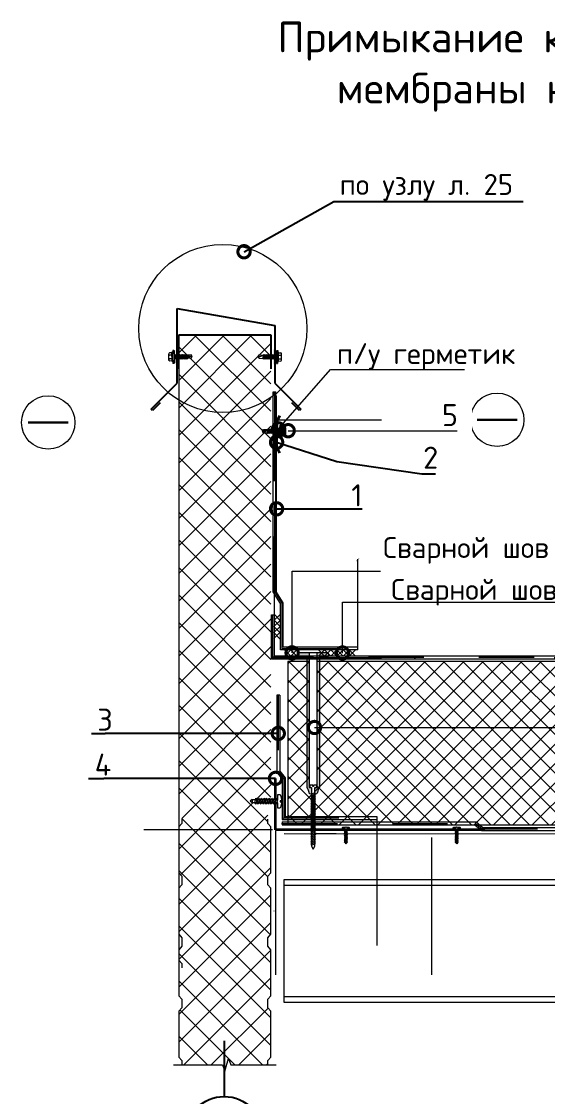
# Model space of a CAD drawing. Header units: millimetres. Extents: x -263990 to 193903, y -164417 to 240530.
# Drawn here: x -180770 to -179816, y -163111 to -161161 of the extents above; entities that cross this region are included whole.
import ezdxf

# ---------------------------------------------------------------- set-up
doc = ezdxf.new("R2010")
doc.units = ezdxf.units.MM
doc.header["$LTSCALE"] = 20
doc.set_wipeout_variables(frame=1)
doc.linetypes.add('пунктирнаяX2', pattern=[12.7, 0, -12.7])
doc.linetypes.add('штриховая 50', pattern=[1, 0.5, -0.5])
doc.layers.get('0').update_dxf_attribs({"lineweight": 0})
doc.layers.add('S-METL', color=14, linetype='Continuous')
doc.layers.add('S-WALL-PATT', color=181, linetype='Continuous')
for name, color, linetype, lineweight in [('TN-АННОТАЦИИ', 7, 'Continuous', 0), ('TN-ГИДРОИЗОЛЯЦИЯ ПВХ', 5, 'Continuous', 15), ('TN-МЕТАЛЛ КОНСТРУКЦИИ', 7, 'Continuous', 35), ('TN-ПАРОИЗОЛЯЦИЯ', 94, 'Continuous', 15), ('TN-РАЗМЕРЫ', 184, 'Continuous', 15), ('Металл', 7, 'Continuous', 25)]:
    doc.layers.add(name, color=color, linetype=linetype, lineweight=lineweight)
doc.layers.add('СПДС_НЕПЕЧАТНЫЙ', color=254, linetype='Continuous', plot=False)
doc.styles.add('MtXpl_ISOCPEUR', font='')
doc.styles.add('TN-Текст', font='isocpeur.ttf')
doc.styles.get('MtXpl_ISOCPEUR').set_extended_font_data('ISOCPEUR', bold=True)

# ---------------------------------------------------------------- blocks, each defined once
blk = doc.blocks.new('_ArchTick')
at = {"color": 0, "linetype": 'ByBlock', "const_width": 0.15}
blk.add_lwpolyline([(-0.5, -0.5), (0.5, 0.5)], dxfattribs=at)
blk = doc.blocks.new('_DOTSMALL')
at = {"color": 0, "linetype": 'ByBlock', "const_width": 0.5}
blk.add_lwpolyline([(-0.0625, 0, 1), (0.0625, 0, 1)], format="xyb", close=True, dxfattribs=at)
blk = doc.blocks.new('*U389')
at = {"lineweight": 0}
blk.add_hatch(color=0, dxfattribs=at).paths.add_polyline_path([(6.5, -1), (-6.5, -1), (-6.5, 0), (6.5, 0)])
at = {"color": 0, "lineweight": 0}
for p, q in [((1.3, 14), (-2.5, 13.4)), ((-1.8, 13.8), (-2.5, 13.4)), ((-1.8, 12.9), (-2.5, 13.4)), ((2.5, 12.8), (-2.5, 11.9)), ((-1.8, 12.3), (-2.5, 11.9)), ((-1.8, 11.5), (-2.5, 11.9)), ((-1.8, 17.8), (0, 19)), ((-1.8, 17.8), (-1.8, 13.8)), ((-0.7, 14), (-1.8, 13.8)), ((1.8, 13.8), (-1.8, 12.9)), ((1.8, 13.2), (-1.8, 12.3)), ((-1.8, 12.9), (-1.8, 12.3)), ((1.8, 12.4), (-1.8, 11.5)), ((1.8, 11.8), (-1.8, 10.9)), ((2.1, 14), (-0.7, 14)), ((0, 19), (1.8, 17.8)), ((1.8, 17.8), (1.8, 14)), ((2.1, 14), (1.8, 13.8)), ((1.8, 13.8), (1.8, 13.2)), ((2.5, 12.8), (1.8, 13.2)), ((2.5, 12.8), (1.8, 12.4)), ((1.8, 12.4), (1.8, 11.8)), ((2.5, 11.4), (1.8, 11.8)), ((2.5, 11.4), (-2.5, 10.5)), ((-1.8, 10.9), (-2.5, 10.5)), ((-1.8, 10.1), (-2.5, 10.5)), ((2.5, 10), (-2.5, 9.1)), ((-1.8, 9.5), (-2.5, 9.1)), ((-1.8, 8.7), (-2.5, 9.1)), ((2.5, 8.6), (-2.5, 7.7)), ((-1.8, 8.1), (-2.5, 7.7)), ((-1.8, 7.3), (-2.5, 7.7)), ((2.5, 7.2), (-2.5, 6.3)), ((-1.8, 6.7), (-2.5, 6.3)), ((-1.8, 5.9), (-2.5, 6.3)), ((2.5, 5.8), (-2.5, 4.9)), ((-1.8, 5.3), (-2.5, 4.9)), ((-1.8, 4.5), (-2.5, 4.9)), ((2.5, 4.4), (-2.5, 3.5)), ((-1.8, 3.9), (-2.5, 3.5)), ((-1.8, 3.1), (-2.5, 3.5)), ((2.5, 3), (-2.5, 2.1)), ((-1.8, 2.5), (-2.5, 2.1)), ((-1.8, 1.7), (-2.5, 2.1)), ((2.5, 1.5), (-2.5, 0.7)), ((-1.8, 1.1), (-2.5, 0.7)), ((-1.8, 0.3), (-2.5, 0.7)), ((-1.8, 11.5), (-1.8, 10.9)), ((1.8, 11), (-1.8, 10.1)), ((1.8, 10.4), (-1.8, 9.5)), ((-1.8, 10.1), (-1.8, 9.5)), ((1.8, 9.6), (-1.8, 8.7)), ((1.8, 9), (-1.8, 8.1)), ((-1.8, 8.7), (-1.8, 8.1)), ((1.8, 8.2), (-1.8, 7.3)), ((1.8, 7.6), (-1.8, 6.7)), ((-1.8, 7.3), (-1.8, 6.7)), ((1.8, 6.8), (-1.8, 5.9)), ((1.8, 6.2), (-1.8, 5.3)), ((-1.8, 5.9), (-1.8, 5.3)), ((1.8, 5.4), (-1.8, 4.5)), ((1.8, 4.8), (-1.8, 3.9)), ((-1.8, 4.5), (-1.8, 3.9)), ((1.8, 4), (-1.8, 3.1)), ((1.8, 3.4), (-1.8, 2.5)), ((-1.8, 3.1), (-1.8, 2.5)), ((1.8, 2.5), (-1.8, 1.7)), ((1.8, 2), (-1.8, 1.1)), ((-1.8, 1.7), (-1.8, 1.1)), ((1.8, 1.1), (-1.8, 0.3)), ((-1.8, 0.3), (-1.8, 0)), ((1.8, 0.5), (-0.5, 0)), ((2.5, 0.1), (1.7, 0)), ((2.5, 11.4), (1.8, 11)), ((1.8, 11), (1.8, 10.4)), ((2.5, 10), (1.8, 10.4)), ((2.5, 10), (1.8, 9.6)), ((1.8, 9.6), (1.8, 9)), ((2.5, 8.6), (1.8, 9)), ((2.5, 8.6), (1.8, 8.2)), ((1.8, 8.2), (1.8, 7.6)), ((2.5, 7.2), (1.8, 7.6)), ((2.5, 7.2), (1.8, 6.8)), ((1.8, 6.8), (1.8, 6.2)), ((2.5, 5.8), (1.8, 6.2)), ((2.5, 5.8), (1.8, 5.4)), ((1.8, 5.4), (1.8, 4.7)), ((2.5, 4.4), (1.8, 4.8)), ((2.5, 4.4), (1.8, 4)), ((1.8, 4), (1.8, 3.3)), ((2.5, 3), (1.8, 3.4)), ((2.5, 3), (1.8, 2.5)), ((1.8, 2.5), (1.8, 1.9)), ((2.5, 1.5), (1.8, 2)), ((2.5, 1.5), (1.8, 1.1)), ((1.8, 1.1), (1.8, 0.5)), ((2.5, 0.1), (1.8, 0.5)), ((2.5, 0.1), (2.2, 0)), ((6.5, 0), (6.5, -1)), ((-7, -1), (-7, -2)), ((7, -1), (-7, -1)), ((-7, -1), (-7, -2)), ((-3.4, -2.4), (-7, -2)), ((-5, -2.4), (-5, -2.9)), ((-5, -2.4), (5, -2.4)), ((-5, -2.9), (5, -2.9)), ((-4.4, -2.4), (4.3, -2.4)), ((-4.4, -3.2), (-4.4, -5.5)), ((-3.6, -6.3), (3.5, -6.3)), ((-2, -3.2), (-2, -5.5)), ((-2, -3.2), (-2, -5.5)), ((1.9, -3.2), (1.9, -5.5)), ((7, -2), (3.3, -2.4)), ((4.3, -3.2), (4.3, -5.5)), ((5, -2.4), (5, -2.9)), ((7, -1), (7, -2)), ((7, -1), (7, -2))]:
    blk.add_line(p, q, dxfattribs=at)
blk.add_lwpolyline([(6.5, -1), (-6.5, -1), (-6.5, 0), (6.5, 0)], close=True, dxfattribs=at)
for centre, start, end in [((-3.6, -5.5), 180.0033, 270.0033), ((-2.8, -5.5), 270.0033, 0.0033), ((-1.2, -5.5), 180.0033, 270.0033), ((1.1, -5.5), 270.0033, 0.0033), ((2.7, -5.5), 180.0033, 270.0033), ((3.5, -5.5), 270.0033, 0.0033)]:
    blk.add_arc(centre, 0.787, start, end, dxfattribs=at)
at = {"color": 0, "lineweight": 0, "extrusion": (0, 0, -1)}
for centre, start_param, end_param in [((-5.2, -3.2), 3.700141, 4.077737), ((-2.8, -3.2), 3.700141, 4.077737), ((-1.2, -3.2), 0.936145, 1.313741), ((2.7, -3.2), 0.936145, 1.313741), ((1.1, -3.2), 3.700141, 4.077737), ((5.1, -3.2), 0.936145, 1.313741)]:
    blk.add_ellipse(centre, major_axis=(-0.47, -0.638), ratio=1, start_param=start_param, end_param=end_param, dxfattribs=at)
at = {"color": 0, "lineweight": 0}
blk.add_open_spline([(0, 19), (0.1, 18.2), (0.1, 16.9), (0.9, 15.3), (1.6, 14.8), (1.8, 14.7)], degree=3, knots=[0, 0, 0, 0, 2.306624, 4.08853, 4.845954, 4.845954, 4.845954, 4.845954], dxfattribs=at)
blk = doc.blocks.new('*U391')
at = {"color": 0, "rotation": 270}
blk.add_blockref('*U389', (0, 0), dxfattribs=at)

msp = doc.modelspace()

# ---------------------------------------------------------------- hatches: boundary and pattern name
at = {"lineweight": 9, "transparency": 33554559}
h = msp.add_hatch(dxfattribs=at)
h.set_pattern_fill('ANSI37', scale=7.798286)
h.set_pattern_definition([(45, (-179426.441, -162410.981), (-17.50765, 17.50765), []), (135, (-179426.441, -162410.981), (-17.50765, -17.50765), [])])
h.paths.add_polyline_path([(-179014.44888, -162322.39277), (-180287.46531, -162322.39231), (-180287.46531, -162618.7404), (-179014.44888, -162618.74085)])
at = {"layer": 'S-WALL-PATT', "lineweight": 0, "ltscale": 10}
h = msp.add_hatch(color=7, dxfattribs=at)
h.dxf.hatch_style = 1
h.paths.add_polyline_path([(-180490.73477, -161757.30462), (-180488.19955, -161757.30462), (-180488.19955, -161784.52496), (-180490.73477, -161784.52496)])
h = msp.add_hatch(color=7, dxfattribs=at)
h.dxf.hatch_style = 1
h.paths.add_polyline_path([(-180311.06492, -161755.57246), (-180313.60014, -161755.57246), (-180313.60014, -161782.79279), (-180311.06492, -161782.79279)])
h = msp.add_hatch(color=7, dxfattribs=at)
h.dxf.hatch_style = 1
h.paths.add_polyline_path([(-180303.45342, -161890.48289), (-180305.98864, -161890.48289), (-180305.98864, -161917.70323), (-180303.45342, -161917.70323)])

# ---------------------------------------------------------------- linework, layer by layer
at = {"color": 7, "linetype": 'Continuous', "lineweight": 13}
for p, q in [((-180485.35351, -161762.33189), (-180452.51871, -161729.49709)), ((-180485.35351, -161812.35376), (-180402.49684, -161729.49709)), ((-180485.35351, -161862.37562), (-180352.47498, -161729.49709)), ((-180318.24737, -161868.27576), (-180457.02604, -161729.49709)), ((-180318.24737, -161818.25389), (-180407.00418, -161729.49709)), ((-180318.24737, -161768.23203), (-180356.98231, -161729.49709)), ((-180485.35351, -161912.39748), (-180318.24737, -161745.29135)), ((-180318.24737, -161918.29762), (-180485.35351, -161751.19148)), ((-180485.35351, -161962.41935), (-180318.24737, -161795.31321)), ((-180318.24737, -161968.31948), (-180485.35351, -161801.21335)), ((-180485.35351, -162012.44121), (-180318.24737, -161845.33507)), ((-180318.24737, -162018.34135), (-180485.35351, -161851.23521)), ((-180485.35351, -162062.46308), (-180318.24737, -161895.35694)), ((-180318.24737, -162068.36321), (-180485.35351, -161901.25708)), ((-180485.35351, -162112.48494), (-180318.24737, -161945.3788)), ((-180318.24737, -162118.38508), (-180485.35351, -161951.27894)), ((-180485.35351, -162162.5068), (-180318.24737, -161995.40067)), ((-180318.24737, -162168.40694), (-180485.35351, -162001.3008)), ((-180485.35351, -162212.52867), (-180318.24737, -162045.42253)), ((-180318.24737, -162218.4288), (-180485.35351, -162051.32267)), ((-180485.35351, -162262.55053), (-180318.24737, -162095.44439)), ((-180318.24737, -162268.45067), (-180485.35351, -162101.34453)), ((-180485.35351, -162312.57239), (-180318.24737, -162145.46626)), ((-180318.24737, -162318.47253), (-180485.35351, -162151.36639)), ((-180485.35351, -162362.59426), (-180318.24737, -162195.48812)), ((-180318.24737, -162368.49439), (-180485.35351, -162201.38826)), ((-180485.35351, -162412.61612), (-180318.24737, -162245.50998)), ((-180318.24737, -162418.51626), (-180485.35351, -162251.41012)), ((-180485.35351, -162462.63798), (-180318.24737, -162295.53185)), ((-180318.24737, -162468.53812), (-180485.35351, -162301.43198)), ((-180485.35351, -162512.65985), (-180318.24737, -162345.55371)), ((-180318.24737, -162518.55998), (-180485.35351, -162351.45385)), ((-180485.35351, -162562.68171), (-180318.24737, -162395.57557)), ((-180318.24737, -162568.58185), (-180485.35351, -162401.47571)), ((-180323.81758, -162613.03351), (-180485.35351, -162451.49757)), ((-180479.78331, -162607.13337), (-180318.24737, -162445.59744)), ((-180485.35351, -162662.72544), (-180318.24737, -162495.6193)), ((-180318.24737, -162668.62557), (-180485.35351, -162501.51944)), ((-180323.81758, -162713.07723), (-180485.35351, -162551.5413)), ((-180482.00323, -162709.39703), (-180318.24737, -162545.64116)), ((-180485.35351, -162762.76917), (-180323.81758, -162601.23323)), ((-180318.24737, -162768.6693), (-180479.78331, -162607.13337)), ((-180485.35351, -162812.79103), (-180318.24737, -162645.68489)), ((-180318.99754, -162817.941), (-180485.35351, -162651.58503)), ((-180485.35351, -162862.81289), (-180318.24737, -162695.70676)), ((-180318.24737, -162868.71303), (-180485.35351, -162701.60689)), ((-180485.35351, -162912.83476), (-180318.24737, -162745.72862)), ((-180318.24737, -162918.73489), (-180485.35351, -162751.62876)), ((-180485.35351, -162962.85662), (-180318.24737, -162795.75048)), ((-180318.24737, -162968.75676), (-180485.35351, -162801.65062)), ((-180485.35351, -163012.87848), (-180318.24737, -162845.77235)), ((-180318.24737, -163018.77862), (-180485.35351, -162851.67248)), ((-180333.19835, -163053.84951), (-180485.35351, -162901.69435)), ((-180476.30267, -163053.84951), (-180318.24737, -162895.79421)), ((-180383.22021, -163053.84951), (-180483.13698, -162953.93274)), ((-180426.28081, -163053.84951), (-180323.27349, -162950.8422)), ((-180376.25894, -163053.84951), (-180318.24737, -162995.83794)), ((-180433.24207, -163053.84951), (-180485.35351, -163001.73807)), ((-180326.23708, -163053.84951), (-180323.81758, -163051.43001))]:
    msp.add_line(p, q, dxfattribs=at)
at = {"color": 7, "lineweight": 20}
for p, q in [((-180485.35351, -161791.51108), (-180485.35351, -162863.77546)), ((-180479.78331, -162608.23314), (-180479.78331, -162616.03143)), ((-180323.81758, -162616.03143), (-180323.81758, -162608.23314)), ((-180479.78331, -162616.03143), (-180485.35351, -162622.15866)), ((-180485.35351, -162622.15866), (-180485.35351, -162705.71172)), ((-180318.24737, -162622.15866), (-180323.81758, -162616.03143)), ((-180318.24737, -162705.71172), (-180318.24737, -162622.15866)), ((-180485.35351, -162705.71172), (-180479.78331, -162711.83895)), ((-180323.81758, -162711.83895), (-180318.24737, -162705.71172)), ((-180479.78331, -162711.83895), (-180479.78331, -162719.63724)), ((-180479.78331, -162719.63724), (-180479.78331, -162727.43552)), ((-180323.81758, -162719.63724), (-180323.81758, -162711.83895)), ((-180323.81758, -162727.43552), (-180323.81758, -162719.63724)), ((-180479.78331, -162727.43552), (-180485.35351, -162733.56275)), ((-180485.35351, -162733.56275), (-180485.35351, -162817.11582)), ((-180318.24737, -162733.56275), (-180323.81758, -162727.43552)), ((-180318.24737, -162817.11582), (-180318.24737, -162733.56275)), ((-180485.35351, -162817.11582), (-180479.78331, -162823.24304)), ((-180479.78331, -162823.24304), (-180479.78331, -162831.04133)), ((-180323.81758, -162823.24304), (-180318.24737, -162817.11582)), ((-180323.81758, -162831.04133), (-180323.81758, -162823.24304)), ((-180479.78331, -162838.83961), (-180485.35351, -162844.96684)), ((-180479.78331, -162831.04133), (-180479.78331, -162838.83961)), ((-180323.81758, -162838.83961), (-180323.81758, -162831.04133)), ((-180318.24737, -162844.96684), (-180323.81758, -162838.83961)), ((-180485.35351, -162844.96684), (-180485.35351, -162928.51991)), ((-180318.24737, -162928.51991), (-180318.24737, -162844.96684)), ((-180485.35351, -162863.77546), (-180479.78331, -162869.90268)), ((-180479.78331, -162869.90268), (-180479.78331, -162877.70097)), ((-180485.35351, -162928.51991), (-180479.78331, -162934.64713)), ((-180479.78331, -162934.64713), (-180479.78331, -162942.44542)), ((-180323.81758, -162934.64713), (-180318.24737, -162928.51991)), ((-180323.81758, -162942.44542), (-180323.81758, -162934.64713)), ((-180479.78331, -162950.2437), (-180485.35351, -162956.37093)), ((-180485.35351, -162956.37093), (-180485.35351, -163039.924)), ((-180479.78331, -162942.44542), (-180479.78331, -162950.2437)), ((-180323.81758, -162950.2437), (-180323.81758, -162942.44542)), ((-180318.24737, -162956.37093), (-180323.81758, -162950.2437)), ((-180318.24737, -163039.924), (-180318.24737, -162956.37093)), ((-180494.92796, -163053.84951), (-180405.68651, -163053.84951)), ((-180485.35351, -163039.924), (-180479.78331, -163046.05122)), ((-180479.78331, -163046.05122), (-180479.78331, -163053.84951)), ((-180405.68651, -163053.84951), (-180401.5679, -163065.30374)), ((-180401.5679, -163065.30374), (-180394.88366, -163042.7091)), ((-180394.88366, -163042.7091), (-180390.76505, -163053.84951)), ((-180390.76505, -163053.84951), (-180308.69702, -163053.84951)), ((-180323.81758, -163046.05122), (-180318.24737, -163039.924)), ((-180323.81758, -163053.84951), (-180323.81758, -163046.05122))]:
    msp.add_line(p, q, dxfattribs=at)
at = {"color": 7, "lineweight": 30}
for p, q in [((-179944.04359, -161883.68164), (-179871.28547, -161883.68164)), ((-180758.37092, -161888.5883), (-180685.61281, -161888.5883))]:
    msp.add_line(p, q, dxfattribs=at)
at = {"color": 7, "lineweight": 18}
for p, q in [((-180294.14956, -162634.31416), (-179063.80955, -162634.87598)), ((-180235.71283, -162634.31416), (-180199.73459, -162634.31416)), ((-180294.14956, -162940.67541), (-180294.14956, -162717.86722)), ((-180294.14956, -162717.86722), (-179040.85353, -162717.86722)), ((-180294.14956, -162727.89359), (-179040.85353, -162727.89359)), ((-180312.67717, -162774.44805), (-180312.67717, -162775.33928)), ((-179040.85353, -162930.64904), (-180294.14956, -162930.64904)), ((-179040.85353, -162940.67541), (-180294.14956, -162940.67541))]:
    msp.add_line(p, q, dxfattribs=at)
at = {"color": 7, "lineweight": 20}
msp.add_lwpolyline([(-179014.44888, -162322.39277), (-180287.46531, -162322.39231), (-180287.46531, -162618.7404), (-179014.44888, -162618.74085)], close=True, dxfattribs=at)
at = {"color": 7, "lineweight": 13}
for centre, radius in [((-180405.27799, -161718.02011), 152.60916), ((-180721.99186, -161888.5883), 48.45945), ((-179907.66453, -161883.68164), 48.45945)]:
    msp.add_circle(centre, radius, dxfattribs=at)
at = {"color": 7, "lineweight": 18}
for radius in [6.46144, 5.5702]:
    msp.add_arc((-180235.71283, -162640.77559), radius, 90, 168.09527435, dxfattribs=at)
at = {"layer": 'S-METL', "color": 7}
for p, q in [((-180487.89563, -161817.18198), (-180487.89563, -161681.50233)), ((-180487.89563, -161681.50233), (-180311.08049, -161712.50004)), ((-180311.08049, -161712.50004), (-180311.08049, -161817.18198)), ((-180535.33186, -161864.61822), (-180487.89563, -161817.18198)), ((-180311.08049, -161817.18198), (-180263.64425, -161864.61822)), ((-180532.96005, -161866.99003), (-180535.33186, -161864.61822)), ((-180518.72918, -161852.75916), (-180532.96005, -161866.99003)), ((-180266.01607, -161866.99003), (-180280.24694, -161852.75916)), ((-180263.64425, -161864.61822), (-180266.01607, -161866.99003))]:
    msp.add_line(p, q, dxfattribs=at)
at = {"layer": 'TN-АННОТАЦИИ', "color": 7, "linetype": 'ByBlock', "lineweight": -2}
for points in [[(-180366.83736, -161578.78888), (-180203.88783, -161487.82166), (-180098.50623, -161487.82166)], [(-180098.50623, -161487.82166), (-179860.37998, -161487.82166)], [(-180307.78424, -161924.4027), (-180198.26526, -161959.42812), (-180044.39556, -161981.86987)], [(-180044.39556, -161981.86987), (-180019.32964, -161981.86987)], [(-180307.77607, -162045.22212), (-180172.22758, -162045.22212)], [(-180172.22758, -162045.22212), (-180152.73186, -162045.22212)], [(-180643.47785, -162452.67847), (-180618.41193, -162452.67847)], [(-180304.73295, -162452.67847), (-180618.41193, -162452.67847)], [(-180649.04806, -162534.28772), (-180621.19704, -162534.28772)], [(-180309.74613, -162534.28772), (-180621.19704, -162534.28772)]]:
    msp.add_lwpolyline(points, dxfattribs=at)
at = {"layer": 'TN-ГИДРОИЗОЛЯЦИЯ ПВХ', "color": 7, "linetype": 'Continuous'}
for p, q in [((-180308.77803, -161839.99435), (-180314.34823, -161834.42415)), ((-180311.40175, -161834.42415), (-180314.34823, -161834.42415)), ((-180314.34823, -161834.42415), (-180314.34823, -162195.27346)), ((-180314.06313, -161833.1935), (-180309.06313, -161833.1935)), ((-180311.40175, -161839.99435), (-180311.40175, -161834.42415)), ((-180311.40175, -161839.99435), (-180311.40175, -161834.42415)), ((-180311.40175, -161834.42415), (-180311.40175, -161834.42415)), ((-180311.40175, -161839.99435), (-180311.40175, -161839.99435)), ((-180311.40175, -161839.99435), (-180308.77803, -161839.99435)), ((-180308.77803, -161839.99435), (-180308.77803, -162195.27346)), ((-180308.77803, -162195.27346), (-180314.34823, -162195.27346)), ((-180308.77803, -162195.27346), (-180314.34823, -162195.27346)), ((-180314.34823, -162195.27346), (-180314.34823, -162195.27346)), ((-180308.77803, -162195.27346), (-180308.77803, -162195.27346)), ((-180317.13333, -162237.61599), (-180311.56313, -162237.61599)), ((-180317.13333, -162317.93615), (-180317.13333, -162237.61599)), ((-180311.56313, -162312.36595), (-180311.56313, -162237.61599)), ((-180160.63333, -162301.22554), (-180160.63333, -162296.22554)), ((-180317.13333, -162317.93615), (-180311.56313, -162312.36595))]:
    msp.add_line(p, q, dxfattribs=at)
at = {"layer": 'TN-ГИДРОИЗОЛЯЦИЯ ПВХ', "color": 7}
for p, q in [((-180314.06313, -162195.98536), (-180314.06313, -161833.1935)), ((-180309.06313, -162194.56157), (-180309.06313, -161833.1935)), ((-180300.90866, -162217.21003), (-180314.06313, -162195.98536)), ((-180295.90866, -162215.78624), (-180309.06313, -162194.56157)), ((-180300.90866, -162301.22554), (-180300.90866, -162217.21003)), ((-180295.90866, -162296.22554), (-180295.90866, -162215.78624)), ((-180160.63333, -162296.22554), (-180295.90866, -162296.22554))]:
    msp.add_line(p, q, dxfattribs=at)
at = {"layer": 'TN-ГИДРОИЗОЛЯЦИЯ ПВХ', "color": 7, "linetype": 'штриховая 50', "ltscale": 10}
for p, q in [((-180311.56313, -162195.27346), (-180311.56313, -161832.39859)), ((-180311.56313, -161832.39859), (-180311.56313, -161832.39859)), ((-180311.56313, -161832.39859), (-180311.56313, -161832.39859)), ((-180311.56313, -161837.24521), (-180311.56313, -162195.27346)), ((-180311.56313, -162195.27346), (-180311.56313, -162195.27346)), ((-180311.56313, -162195.27346), (-180298.40866, -162216.49814)), ((-180298.40866, -162216.49814), (-180298.40866, -162298.72554)), ((-180314.34823, -162315.15105), (-180314.34823, -162237.61599))]:
    msp.add_line(p, q, dxfattribs=at)
at = {"layer": 'TN-ГИДРОИЗОЛЯЦИЯ ПВХ', "color": 7, "linetype": 'пунктирнаяX2'}
for p, q in [((-180311.40175, -161837.20925), (-180311.56313, -161837.20925)), ((-180311.56313, -161837.20925), (-180311.56313, -162195.27346)), ((-180311.40175, -161837.20925), (-180311.40175, -161837.20925)), ((-180311.56313, -162195.27346), (-180311.56313, -162195.27346)), ((-180314.34823, -162315.15105), (-180314.34823, -162237.61599))]:
    msp.add_line(p, q, dxfattribs=at)
at = {"layer": 'TN-ГИДРОИЗОЛЯЦИЯ ПВХ', "color": 7}
for points in [[(-180312.28596, -162247.33457), (-180300.90866, -162236.43619)], [(-180312.0465, -162236.19673), (-180301.14812, -162247.57403)], [(-180312.76489, -162269.61024), (-180301.38759, -162258.71186)], [(-180312.52542, -162258.4724), (-180301.14812, -162247.57403)], [(-180312.52542, -162258.4724), (-180301.62705, -162269.8497)], [(-180312.28596, -162247.33457), (-180301.38759, -162258.71186)], [(-180313.00435, -162280.74807), (-180301.62705, -162269.8497)], [(-180312.76489, -162269.61024), (-180301.86651, -162280.98753)], [(-180282.19383, -162301.22554), (-180293.33424, -162312.36595)], [(-180293.33424, -162301.22554), (-180282.19383, -162312.36595)], [(-180282.19383, -162301.22554), (-180271.05342, -162312.36595)], [(-180271.05342, -162301.22554), (-180282.19383, -162312.36595)], [(-180220.57591, -162301.22554), (-180231.71632, -162312.36595)], [(-180231.71632, -162301.22554), (-180220.57591, -162312.36595)], [(-180209.4355, -162301.22554), (-180220.57591, -162312.36595)], [(-180220.57591, -162301.22554), (-180209.4355, -162312.36595)], [(-180198.29509, -162301.22554), (-180209.4355, -162312.36595)], [(-180209.4355, -162301.22554), (-180198.29509, -162312.36595)], [(-180187.15468, -162301.22554), (-180198.29509, -162312.36595)], [(-180198.29509, -162301.22554), (-180187.15468, -162312.36595)], [(-180176.01427, -162301.22554), (-180187.15468, -162312.36595)], [(-180187.15468, -162301.22554), (-180176.01427, -162312.36595)], [(-180176.01427, -162301.22554), (-180164.87386, -162312.36595)], [(-180164.87386, -162301.22554), (-180176.01427, -162312.36595)]]:
    msp.add_lwpolyline(points, dxfattribs=at)
at = {"layer": 'TN-МЕТАЛЛ КОНСТРУКЦИИ', "color": 7}
for p, q in [((-180302.21404, -161876.79731), (-180307.78424, -161887.93772)), ((-180307.78424, -161887.93772), (-180307.78424, -161932.49936)), ((-180307.78424, -161932.49936), (-180302.21404, -161943.63977)), ((-180309.74613, -162627.62991), (-180309.74613, -162534.28772)), ((-179930.33452, -162627.62991), (-180309.74613, -162627.62991))]:
    msp.add_line(p, q, dxfattribs=at)
at = {"layer": 'TN-ПАРОИЗОЛЯЦИЯ', "color": 7, "linetype": 'Continuous'}
for p, q in [((-180301.94784, -162383.27938), (-180307.51805, -162383.27938)), ((-180307.51805, -162383.27938), (-180307.51805, -162523.06679)), ((-180301.94784, -162383.27938), (-180301.94784, -162521.08833)), ((-180301.94784, -162521.08833), (-180307.51805, -162523.06679)), ((-180307.51805, -162523.06679), (-180297.49168, -162535.40041)), ((-180301.94784, -162521.08833), (-180291.92147, -162533.42195)), ((-180291.92147, -162533.42195), (-180297.49168, -162535.40041)), ((-180297.49168, -162535.40041), (-180297.49168, -162608.71403)), ((-180291.92147, -162533.42195), (-180291.92147, -162603.14383)), ((-180291.92147, -162603.14383), (-180297.49168, -162608.71403)), ((-180297.49168, -162608.71403), (-180125.90334, -162608.71403)), ((-180291.92147, -162603.14383), (-180125.90334, -162603.14383)), ((-180125.90334, -162603.14383), (-180125.90334, -162608.71403)), ((-180297.49168, -162613.17019), (-180297.49168, -162618.7404)), ((-180297.49168, -162613.17019), (-179946.0559, -162613.17019)), ((-180297.49168, -162618.7404), (-179948.03436, -162618.7404)), ((-179946.0559, -162613.17019), (-179948.03436, -162618.7404)), ((-179948.03436, -162618.7404), (-179935.70074, -162628.76677)), ((-179946.0559, -162613.17019), (-179933.72228, -162623.19656)), ((-179933.72228, -162623.19656), (-179935.70074, -162628.76677)), ((-179935.70074, -162628.76677), (-179029.99697, -162628.76677)), ((-179933.72228, -162623.19656), (-179029.99697, -162623.19656))]:
    msp.add_line(p, q, dxfattribs=at)
at = {"layer": 'TN-ПАРОИЗОЛЯЦИЯ', "color": 7, "linetype": 'пунктирнаяX2'}
for p, q in [((-180304.73295, -162383.27938), (-180304.73295, -162522.07756)), ((-180304.73295, -162522.07756), (-180294.70658, -162534.41118)), ((-180294.70658, -162534.41118), (-180294.70658, -162605.92893)), ((-180294.70658, -162605.92893), (-180125.90334, -162605.92893)), ((-180297.49168, -162615.9553), (-179947.04513, -162615.9553)), ((-179947.04513, -162615.9553), (-179934.71151, -162625.98166)), ((-179934.71151, -162625.98166), (-179029.99697, -162625.98166))]:
    msp.add_line(p, q, dxfattribs=at)
at = {"layer": 'TN-ПАРОИЗОЛЯЦИЯ', "color": 7, "linetype": 'штриховая 50', "ltscale": 10}
for p, q in [((-180304.73295, -162383.27938), (-180304.73295, -162522.07756)), ((-180304.73295, -162522.07756), (-180294.70658, -162534.41118)), ((-180294.70658, -162534.41118), (-180294.70658, -162605.92893)), ((-180294.70658, -162605.92893), (-180125.90334, -162605.92893)), ((-180297.49168, -162615.9553), (-179947.04513, -162615.9553)), ((-179947.04513, -162615.9553), (-179934.71151, -162625.98166)), ((-179934.71151, -162625.98166), (-179029.99697, -162625.98166))]:
    msp.add_line(p, q, dxfattribs=at)
at = {"layer": 'TN-РАЗМЕРЫ', "color": 7}
for p, q in [((-180303.28378, -161883.52612), (-180117.68284, -161883.52612)), ((-180311.56313, -162300.22554), (-180311.56313, -162136.74249)), ((-180160.63333, -162297.72554), (-180160.63333, -162136.74249)), ((-180310.74613, -162534.28772), (-180548.84176, -162534.28772)), ((-180125.90334, -162606.92893), (-180125.90334, -162837.39383)), ((-180315.04152, -162627.62991), (-180548.84176, -162627.62991)), ((-180309.74613, -162628.62991), (-180309.74613, -162837.39383)), ((-180309.74613, -162628.62991), (-180309.74613, -162890.91721)), ((-180026.83016, -162641.77559), (-180026.83016, -162890.91721))]:
    msp.add_line(p, q, dxfattribs=at)
at = {"layer": 'Металл', "color": 7, "ltscale": 100}
for p, q in [((-180485.35351, -161791.51108), (-180485.35351, -161729.49709)), ((-180485.35351, -161729.49709), (-180318.15034, -161729.49709)), ((-180318.15034, -161729.49709), (-180318.24737, -161791.51108))]:
    msp.add_line(p, q, dxfattribs=at)
at = {"layer": 'СПДС_НЕПЕЧАТНЫЙ', "color": 7}
msp.add_line((-180402.77545, -163010.15187), (-180402.77545, -163111.34566), dxfattribs=at)
msp.add_circle((-180402.77545, -163181.48269), 70.13702, dxfattribs=at)

# ---------------------------------------------------------------- block references
at = {"layer": 'S-METL', "color": 7, "yscale": 1.677124183, "zscale": 1.677124183}
for p, xscale, rotation in [((-180492.51342, -161769.54644), -1.677124183, 180.7690118746293), ((-180309.28627, -161769.54644), 1.677124183, 179.2309881253707), ((-180301.67477, -161904.45687), 1.677124183, 179.2309881253707)]:
    msp.add_blockref('*U391', p, dxfattribs=dict(at, xscale=xscale, rotation=rotation))
at = {"layer": 'TN-АННОТАЦИИ', "color": 7, "lineweight": -2, "xscale": 44.56163646375415, "yscale": 44.56163646375415, "zscale": 44.56163646375415}
for p, rotation in [((-180366.83736, -161578.78888), 209.1726136126643), ((-180307.78424, -161924.4027), 162.2651292710866), ((-180307.77607, -162045.22212), 180)]:
    msp.add_blockref('_DOTSMALL', p, dxfattribs=dict(at, rotation=rotation))
at = {"layer": 'TN-АННОТАЦИИ', "color": 7}
for p, xscale, yscale, zscale, rotation in [((-180304.21412, -161900.29037), 44.56163646375414, 44.56163646375414, 44.56163646375414, 228.8337198145047), ((-180286.7773, -161903.46647), 44.56163646375415, 44.56163646375415, 44.56163646375415, 180), ((-180279.61292, -162306.59225), 44.56163646375415, 44.56163646375415, 44.56163646375415, 270), ((-180188.19789, -162306.79574), 44.56163646375415, 44.56163646375415, 44.56163646375415, 270)]:
    msp.add_blockref('_DOTSMALL', p, dxfattribs=dict(at, xscale=xscale, yscale=yscale, zscale=zscale, rotation=rotation))
at = {"layer": 'TN-АННОТАЦИИ', "color": 7, "lineweight": -2, "xscale": 44.56163646375415, "yscale": 44.56163646375415, "zscale": 44.56163646375415}
for p in [(-180304.73295, -162452.67847), (-180309.74613, -162534.28772)]:
    msp.add_blockref('_DOTSMALL', p, dxfattribs=at)
at = {"layer": 'TN-РАЗМЕРЫ', "color": 7}
for p, xscale, yscale, zscale, rotation in [((-180117.75284, -161883.52612), 0.5, 0.5, 0.5, 90), ((-180311.56313, -162137.44249), 5, 5, 5, 180), ((-180117.75284, -162315.15105), 0.5, 0.5, 0.5, 270)]:
    msp.add_blockref('_ArchTick', p, dxfattribs=dict(at, xscale=xscale, yscale=yscale, zscale=zscale, rotation=rotation))
at = {"layer": 'TN-РАЗМЕРЫ', "color": 7, "xscale": 5, "yscale": 5, "zscale": 5}
msp.add_blockref('_ArchTick', (-180160.63333, -162137.44249), dxfattribs=at)

# ---------------------------------------------------------------- texts
at = {"layer": 'TN-АННОТАЦИИ', "color": 7, "style": 'MtXpl_ISOCPEUR'}
for s, p in [('Примыкание к  парапету с заведением', (-180306.04718, -161217.06439)), ('мембраны на 400мм с прижимной планкой', (-180198.74277, -161309.6963))]:
    msp.add_text(s, height=55.5791444, dxfattribs=at).set_placement(p)
at = {"layer": 'TN-АННОТАЦИИ', "color": 7, "style": 'TN-Текст'}
for s, insert, char_height, attachment_point in [('по узлу л. 25', (-180036.10203, -161437.81913), 37.9546489, 2), ('2', (-180041.90207, -161932.39622), 40, 1), ('1', (-180172.20458, -162000.68772), 40, 1), ('3', (-180604.85254, -162407.68389), 40, 3), ('4', (-180607.63765, -162489.29314), 40, 3)]:
    msp.add_mtext(s, dxfattribs=dict(at, insert=insert, char_height=char_height, attachment_point=attachment_point))
at = {"layer": 'TN-АННОТАЦИИ', "color": 7, "char_height": 37.9546489, "attachment_point": 2, "style": 'TN-Текст', "bg_fill": 2}
for s, insert in [('п/у герметик', (-180036.59619, -161744.51415)), ('Сварной шов - 10мм', (-179871.27335, -162096.48986))]:
    msp.add_mtext(s, dxfattribs=dict(at, insert=insert))

# ---------------------------------------------------------------- next in the draw order: linework, layer by layer
at = {"layer": 'TN-АННОТАЦИИ', "color": 7}
for p, q in [((-180210.00303, -161792.54603), (-180200.89094, -161792.54603)), ((-180078.69348, -162158.31773), (-180069.58138, -162158.31773))]:
    msp.add_line(p, q, dxfattribs=at)
for points in [[(-180304.21412, -161900.29037), (-180210.00303, -161792.54603), (-180210.00303, -161792.54603)], [(-180200.89094, -161792.54603), (-179966.94234, -161792.54603)], [(-180069.58138, -162158.31773), (-179724.2287, -162158.31773)]]:
    msp.add_lwpolyline(points, dxfattribs=at)

# ---------------------------------------------------------------- next in the draw order: texts
at = {"layer": 'TN-АННОТАЦИИ', "color": 7, "insert": (-179993.39068, -161855.22753), "char_height": 40, "attachment_point": 2, "style": 'TN-Текст', "bg_fill": 2}
msp.add_mtext('5', dxfattribs=at)

# ---------------------------------------------------------------- next in the draw order: wipeouts: each hides what was drawn before it
at = {"color": 7, "lineweight": 0}
for points in [[(-180247.69762, -162546.6817), (-180234.99755, -162546.6817), (-180234.99755, -162548.54037), (-180235.27361, -162549.46038), (-180236.01058, -162550.07642), (-180238.22827, -162551.02646), (-180238.22827, -162657.29445), (-180241.34758, -162662.61564), (-180244.4669, -162657.29445), (-180244.4669, -162551.02646), (-180246.68459, -162550.07642), (-180247.42156, -162549.46038), (-180247.69762, -162548.54037)], [(-180352.29597, -162578.87014), (-180355.41528, -162575.75082), (-180352.29597, -162572.63151), (-180305.66282, -162572.63151), (-180305.66282, -162563.27356), (-180302.30777, -162563.27356), (-180301.3238, -162563.62313), (-180300.7809, -162564.51512), (-180298.53296, -162574.97099), (-180301.31806, -162574.97099), (-180301.31806, -162576.53065), (-180298.53296, -162576.53065), (-180300.7809, -162586.98652), (-180301.3238, -162587.87852), (-180302.30777, -162588.22808), (-180305.66282, -162588.22808), (-180305.66282, -162578.87014)], [(-180180.5241, -162651.1746), (-180182.08376, -162652.73426), (-180183.64341, -162651.1746), (-180183.64341, -162625.40183), (-180188.32238, -162625.40183), (-180188.32238, -162623.7243), (-180188.1476, -162623.23232), (-180187.70161, -162622.96087), (-180182.47367, -162621.8369), (-180182.47367, -162623.22945), (-180181.69384, -162623.22945), (-180181.69384, -162621.8369), (-180176.46591, -162622.96087), (-180176.01991, -162623.23232), (-180175.84513, -162623.7243), (-180175.84513, -162625.40183), (-180180.5241, -162625.40183)], [(-179979.50279, -162651.1746), (-179981.06244, -162652.73426), (-179982.6221, -162651.1746), (-179982.6221, -162625.40183), (-179987.30107, -162625.40183), (-179987.30107, -162623.7243), (-179987.12629, -162623.23232), (-179986.68029, -162622.96087), (-179981.45236, -162621.8369), (-179981.45236, -162623.22945), (-179980.67253, -162623.22945), (-179980.67253, -162621.8369), (-179975.44459, -162622.96087), (-179974.9986, -162623.23232), (-179974.82382, -162623.7243), (-179974.82382, -162625.40183), (-179979.50279, -162625.40183)]]:
    msp.add_wipeout(points, dxfattribs=at)

# ---------------------------------------------------------------- next in the draw order: linework, layer by layer
at = {"color": 7}
for points in [[(-180352.29597, -162572.63151), (-180305.66282, -162572.63151), (-180305.66282, -162563.27356), (-180302.30777, -162563.27356, -0.3552567939), (-180300.7809, -162564.51512), (-180298.53296, -162574.97099), (-180301.31806, -162574.97099), (-180301.31806, -162576.53065), (-180298.53296, -162576.53065), (-180300.7809, -162586.98652, -0.3552567939), (-180302.30777, -162588.22808), (-180305.66282, -162588.22808), (-180305.66282, -162578.87014), (-180352.29597, -162578.87014)], [(-180183.64341, -162651.1746), (-180183.64341, -162625.40183), (-180188.32238, -162625.40183), (-180188.32238, -162623.7243, -0.3552567939), (-180187.70161, -162622.96087), (-180182.47367, -162621.8369), (-180182.47367, -162623.22945), (-180181.69384, -162623.22945), (-180181.69384, -162621.8369), (-180176.46591, -162622.96087, -0.3552567939), (-180175.84513, -162623.7243), (-180175.84513, -162625.40183), (-180180.5241, -162625.40183), (-180180.5241, -162651.1746)], [(-179982.6221, -162651.1746), (-179982.6221, -162625.40183), (-179987.30107, -162625.40183), (-179987.30107, -162623.7243, -0.3552567939), (-179986.68029, -162622.96087), (-179981.45236, -162621.8369), (-179981.45236, -162623.22945), (-179980.67253, -162623.22945), (-179980.67253, -162621.8369), (-179975.44459, -162622.96087, -0.3552567939), (-179974.82382, -162623.7243), (-179974.82382, -162625.40183), (-179979.50279, -162625.40183), (-179979.50279, -162651.1746)]]:
    msp.add_lwpolyline(points, format="xyb", dxfattribs=at)
for points in [[(-180347.4016, -162579.10892), (-180345.21127, -162570.24796), (-180343.41189, -162572.40851), (-180345.60223, -162581.26947)], [(-180342.72263, -162579.10892), (-180340.5323, -162570.24796), (-180338.73292, -162572.40851), (-180340.92326, -162581.26947)], [(-180338.04366, -162579.10892), (-180335.85332, -162570.24796), (-180334.05395, -162572.40851), (-180336.24429, -162581.26947)], [(-180333.36469, -162579.10892), (-180331.17435, -162570.24796), (-180329.37498, -162572.40851), (-180331.56531, -162581.26947)], [(-180328.68572, -162579.10892), (-180326.49538, -162570.24796), (-180324.69601, -162572.40851), (-180326.88634, -162581.26947)], [(-180324.00675, -162579.10892), (-180321.81641, -162570.24796), (-180320.01703, -162572.40851), (-180322.20737, -162581.26947)], [(-180319.32777, -162579.10892), (-180317.13744, -162570.24796), (-180315.33806, -162572.40851), (-180317.5284, -162581.26947)], [(-180314.6488, -162579.10892), (-180312.45846, -162570.24796), (-180310.65909, -162572.40851), (-180312.84943, -162581.26947)], [(-180309.96983, -162579.10892), (-180307.77949, -162570.24796), (-180305.98012, -162572.40851), (-180308.17046, -162581.26947)], [(-180244.4669, -162568.08484), (-180237.00282, -162564.96552), (-180238.22827, -162563.40587), (-180245.69234, -162566.52518)], [(-180244.4669, -162571.09275), (-180237.00282, -162567.97343), (-180238.22827, -162566.41378), (-180245.69234, -162569.53309)], [(-180244.4669, -162574.10066), (-180237.00282, -162570.98134), (-180238.22827, -162569.42169), (-180245.69234, -162572.541)], [(-180244.4669, -162577.10857), (-180237.00282, -162573.98925), (-180238.22827, -162572.4296), (-180245.69234, -162575.54891)], [(-180244.4669, -162580.11648), (-180237.00282, -162576.99716), (-180238.22827, -162575.43751), (-180245.69234, -162578.55682)], [(-180244.4669, -162583.12439), (-180237.00282, -162580.00508), (-180238.22827, -162578.44542), (-180245.69234, -162581.56473)], [(-180244.4669, -162586.1323), (-180237.00282, -162583.01299), (-180238.22827, -162581.45333), (-180245.69234, -162584.57264)], [(-180244.4669, -162589.14021), (-180237.00282, -162586.0209), (-180238.22827, -162584.46124), (-180245.69234, -162587.58055)], [(-180244.4669, -162592.14812), (-180237.00282, -162589.02881), (-180238.22827, -162587.46915), (-180245.69234, -162590.58846)], [(-180244.4669, -162595.15603), (-180237.00282, -162592.03672), (-180238.22827, -162590.47706), (-180245.69234, -162593.59637)], [(-180244.4669, -162598.16394), (-180237.00282, -162595.04463), (-180238.22827, -162593.48497), (-180245.69234, -162596.60429)], [(-180244.4669, -162601.17185), (-180237.00282, -162598.05254), (-180238.22827, -162596.49288), (-180245.69234, -162599.6122)], [(-180244.4669, -162604.17976), (-180237.00282, -162601.06045), (-180238.22827, -162599.50079), (-180245.69234, -162602.62011)], [(-180244.4669, -162607.18767), (-180237.00282, -162604.06836), (-180238.22827, -162602.5087), (-180245.69234, -162605.62802)], [(-180244.4669, -162610.19558), (-180237.00282, -162607.07627), (-180238.22827, -162605.51661), (-180245.69234, -162608.63593)], [(-180244.4669, -162613.20349), (-180237.00282, -162610.08418), (-180238.22827, -162608.52452), (-180245.69234, -162611.64384)], [(-180244.4669, -162616.21141), (-180237.00282, -162613.09209), (-180238.22827, -162611.53243), (-180245.69234, -162614.65175)], [(-180244.4669, -162619.21932), (-180237.00282, -162616.1), (-180238.22827, -162614.54034), (-180245.69234, -162617.65966)], [(-180244.4669, -162622.22723), (-180237.00282, -162619.10791), (-180238.22827, -162617.54825), (-180245.69234, -162620.66757)], [(-180244.4669, -162625.23514), (-180237.00282, -162622.11582), (-180238.22827, -162620.55616), (-180245.69234, -162623.67548)], [(-180244.4669, -162628.24305), (-180237.00282, -162625.12373), (-180238.22827, -162623.56408), (-180245.69234, -162626.68339)], [(-180244.4669, -162631.25096), (-180237.00282, -162628.13164), (-180238.22827, -162626.57199), (-180245.69234, -162629.6913)], [(-180180.40471, -162627.55533), (-180184.83519, -162626.46016), (-180183.75491, -162625.56048), (-180179.32443, -162626.65564)], [(-180180.40471, -162629.89482), (-180184.83519, -162628.79965), (-180183.75491, -162627.89996), (-180179.32443, -162628.99513)], [(-179979.3834, -162627.55533), (-179983.81388, -162626.46016), (-179982.7336, -162625.56048), (-179978.30312, -162626.65564)], [(-179979.3834, -162629.89482), (-179983.81388, -162628.79965), (-179982.7336, -162627.89996), (-179978.30312, -162628.99513)], [(-180244.4669, -162634.25887), (-180237.00282, -162631.13955), (-180238.22827, -162629.5799), (-180245.69234, -162632.69921)], [(-180244.4669, -162637.26678), (-180237.00282, -162634.14746), (-180238.22827, -162632.58781), (-180245.69234, -162635.70712)], [(-180244.4669, -162640.27469), (-180237.00282, -162637.15537), (-180238.22827, -162635.59572), (-180245.69234, -162638.71503)], [(-180244.4669, -162643.2826), (-180237.00282, -162640.16328), (-180238.22827, -162638.60363), (-180245.69234, -162641.72294)], [(-180244.4669, -162646.29051), (-180237.00282, -162643.1712), (-180238.22827, -162641.61154), (-180245.69234, -162644.73085)], [(-180244.4669, -162649.29842), (-180237.00282, -162646.17911), (-180238.22827, -162644.61945), (-180245.69234, -162647.73876)], [(-180244.4669, -162652.30633), (-180237.00282, -162649.18702), (-180238.22827, -162647.62736), (-180245.69234, -162650.74667)], [(-180180.40471, -162632.2343), (-180184.83519, -162631.13913), (-180183.75491, -162630.23945), (-180179.32443, -162631.33462)], [(-180180.40471, -162634.57379), (-180184.83519, -162633.47862), (-180183.75491, -162632.57893), (-180179.32443, -162633.6741)], [(-180180.40471, -162636.91328), (-180184.83519, -162635.81811), (-180183.75491, -162634.91842), (-180179.32443, -162636.01359)], [(-180180.40471, -162639.25276), (-180184.83519, -162638.15759), (-180183.75491, -162637.25791), (-180179.32443, -162638.35307)], [(-180180.40471, -162641.59225), (-180184.83519, -162640.49708), (-180183.75491, -162639.59739), (-180179.32443, -162640.69256)], [(-180180.40471, -162643.93173), (-180184.83519, -162642.83656), (-180183.75491, -162641.93688), (-180179.32443, -162643.03205)], [(-180180.40471, -162646.27122), (-180184.83519, -162645.17605), (-180183.75491, -162644.27636), (-180179.32443, -162645.37153)], [(-180180.40471, -162648.6107), (-180184.83519, -162647.51554), (-180183.75491, -162646.61585), (-180179.32443, -162647.71102)], [(-180180.40471, -162650.95019), (-180184.83519, -162649.85502), (-180183.75491, -162648.95534), (-180179.32443, -162650.0505)], [(-179979.3834, -162632.2343), (-179983.81388, -162631.13913), (-179982.7336, -162630.23945), (-179978.30312, -162631.33462)], [(-179979.3834, -162634.57379), (-179983.81388, -162633.47862), (-179982.7336, -162632.57893), (-179978.30312, -162633.6741)], [(-179979.3834, -162636.91328), (-179983.81388, -162635.81811), (-179982.7336, -162634.91842), (-179978.30312, -162636.01359)], [(-179979.3834, -162639.25276), (-179983.81388, -162638.15759), (-179982.7336, -162637.25791), (-179978.30312, -162638.35307)], [(-179979.3834, -162641.59225), (-179983.81388, -162640.49708), (-179982.7336, -162639.59739), (-179978.30312, -162640.69256)], [(-179979.3834, -162643.93173), (-179983.81388, -162642.83656), (-179982.7336, -162641.93688), (-179978.30312, -162643.03205)], [(-179979.3834, -162646.27122), (-179983.81388, -162645.17605), (-179982.7336, -162644.27636), (-179978.30312, -162645.37153)], [(-179979.3834, -162648.6107), (-179983.81388, -162647.51554), (-179982.7336, -162646.61585), (-179978.30312, -162647.71102)], [(-179979.3834, -162650.95019), (-179983.81388, -162649.85502), (-179982.7336, -162648.95534), (-179978.30312, -162650.0505)], [(-180244.4669, -162655.31424), (-180237.00282, -162652.19493), (-180238.22827, -162650.63527), (-180245.69234, -162653.75458)]]:
    msp.add_lwpolyline(points, close=True, dxfattribs=at)
for points in [[(-180352.29597, -162572.63151), (-180355.41528, -162575.75082)], [(-180352.29597, -162578.87014), (-180355.41528, -162575.75082)], [(-180352.29597, -162572.63151), (-180352.29597, -162578.87014)], [(-180244.4669, -162657.29445), (-180241.34758, -162662.61564), (-180238.22827, -162657.29445)], [(-180183.64341, -162651.1746), (-180182.08376, -162652.73426)], [(-180183.64341, -162651.1746), (-180180.5241, -162651.1746)], [(-180180.5241, -162651.1746), (-180182.08376, -162652.73426)], [(-179982.6221, -162651.1746), (-179981.06244, -162652.73426)], [(-179982.6221, -162651.1746), (-179979.50279, -162651.1746)], [(-179979.50279, -162651.1746), (-179981.06244, -162652.73426)]]:
    msp.add_lwpolyline(points, dxfattribs=at)
at = {"layer": 'TN-АННОТАЦИИ', "color": 7}
msp.add_line((-180003.2891, -161903.46647), (-179994.17701, -161903.46647), dxfattribs=at)
for points in [[(-180286.7773, -161903.46647), (-180004.01549, -161903.46647), (-180003.2891, -161903.46647)], [(-179994.17701, -161903.46647), (-179980.25149, -161903.46647)]]:
    msp.add_lwpolyline(points, dxfattribs=at)

# ---------------------------------------------------------------- next in the draw order: wipeouts: each hides what was drawn before it
at = {"color": 7, "lineweight": 0}
msp.add_wipeout([(-180244.4669, -162552.53351), (-180245.21102, -162551.1431), (-180247.84473, -162551.02122), (-180248.39112, -162550.41932), (-180248.58885, -162549.63082), (-180248.58885, -162306.14698), (-180234.10632, -162306.25838), (-180234.10632, -162549.63082), (-180234.30405, -162550.41932), (-180234.85044, -162551.02122), (-180237.48414, -162551.1431), (-180238.03054, -162551.745), (-180238.22827, -162552.53351), (-180238.22827, -162551.02646), (-180236.01058, -162550.07642), (-180235.27361, -162549.46038), (-180234.99755, -162548.54037), (-180234.99755, -162546.6817), (-180240.56775, -162546.6817), (-180240.56775, -162548.90978), (-180242.12741, -162548.90978), (-180242.12741, -162546.6817), (-180247.69762, -162546.6817), (-180247.69762, -162548.54037), (-180247.42156, -162549.46038), (-180246.68459, -162550.07642), (-180244.4669, -162551.02646)], dxfattribs=at)

# ---------------------------------------------------------------- next in the draw order: hatches: boundary and pattern name
h = msp.add_hatch(color=7)
h.dxf.hatch_style = 1
edge = h.paths.add_edge_path()
edge.add_line((-180248.58885, -162306.25838), (-180248.58885, -162549.63082))
edge.add_arc((-180246.91779, -162549.63082), 1.67106, 180, 236.30993247)
edge.add_line((-180247.84473, -162551.02122), (-180245.21102, -162551.1431))
edge.add_arc((-180246.13796, -162552.53351), 1.67106, 0, 56.30993247, ccw=False)
edge.add_line((-180244.4669, -162552.53351), (-180244.4669, -162562.77959))
edge.add_line((-180244.4669, -162562.77959), (-180247.56822, -162562.12916))
edge.add_arc((-180243.62949, -162558.19043), 5.5702, 195.9453959, 225, ccw=False)
edge.add_line((-180248.98538, -162559.72068), (-180250.4204, -162554.69809))
edge.add_arc((-180255.77629, -162556.22835), 5.5702, 15.9453959, 45)
edge.add_line((-180251.83756, -162552.28962), (-180251.99855, -162552.12862))
edge.add_arc((-180250.81693, -162550.94701), 1.67106, 180, 225, ccw=False)
edge.add_line((-180252.48799, -162550.94701), (-180252.48799, -162312.83122))
edge.add_line((-180252.48799, -162312.83122), (-180269.19861, -162312.83122))
edge.add_line((-180269.19861, -162312.83122), (-180269.19861, -162309.4891))
edge.add_arc((-180265.85648, -162309.4891), 3.34212, 90, 180, ccw=False)
edge.add_line((-180265.85648, -162306.14698), (-180216.83868, -162306.14698))
edge.add_arc((-180216.83868, -162309.4891), 3.34212, 0, 90, ccw=False)
edge.add_line((-180213.49656, -162309.4891), (-180213.49656, -162312.83122))
edge.add_line((-180213.49656, -162312.83122), (-180230.20717, -162312.83122))
edge.add_line((-180230.20717, -162312.83122), (-180230.20717, -162550.94701))
edge.add_arc((-180231.87823, -162550.94701), 1.67106, 315, 360, ccw=False)
edge.add_line((-180230.69662, -162552.12862), (-180230.85761, -162552.28962))
edge.add_arc((-180226.91888, -162556.22835), 5.5702, 135, 164.0546041)
edge.add_line((-180232.27476, -162554.69809), (-180233.70979, -162559.72068))
edge.add_arc((-180239.06567, -162558.19043), 5.5702, 315, 344.0546041, ccw=False)
edge.add_line((-180235.12694, -162562.12916), (-180238.22827, -162562.77959))
edge.add_line((-180238.22827, -162562.77959), (-180238.22827, -162552.53351))
edge.add_arc((-180236.55721, -162552.53351), 1.67106, 123.69006753, 180, ccw=False)
edge.add_line((-180237.48414, -162551.1431), (-180234.85044, -162551.02122))
edge.add_arc((-180235.77738, -162549.63082), 1.67106, 303.69006753, 360)
edge.add_line((-180234.10632, -162549.63082), (-180234.10632, -162306.25838))
edge.add_line((-180234.10632, -162306.25838), (-180248.58885, -162306.25838))

# ---------------------------------------------------------------- next in the draw order: linework, layer by layer
at = {"color": 7}
msp.add_lwpolyline([(-180248.58885, -162306.25838), (-180248.58885, -162549.63082, 0.2507648909), (-180247.84473, -162551.02122), (-180245.21102, -162551.1431, -0.2507648909), (-180244.4669, -162552.53351), (-180244.4669, -162562.77959), (-180247.56822, -162562.12916, -0.1274581866), (-180248.98538, -162559.72068), (-180250.4204, -162554.69809, 0.1274581866), (-180251.83756, -162552.28962), (-180251.99855, -162552.12862, -0.1989123674), (-180252.48799, -162550.94701), (-180252.48799, -162312.83122), (-180269.19861, -162312.83122), (-180269.19861, -162309.4891, -0.4142135624), (-180265.85648, -162306.14698), (-180216.83868, -162306.14698, -0.4142135624), (-180213.49656, -162309.4891), (-180213.49656, -162312.83122), (-180230.20717, -162312.83122), (-180230.20717, -162550.94701, -0.1989123674), (-180230.69662, -162552.12862), (-180230.85761, -162552.28962, 0.1274581866), (-180232.27476, -162554.69809), (-180233.70979, -162559.72068, -0.1274581866), (-180235.12694, -162562.12916), (-180238.22827, -162562.77959), (-180238.22827, -162552.53351, -0.2507648909), (-180237.48414, -162551.1431), (-180234.85044, -162551.02122, 0.2507648909), (-180234.10632, -162549.63082), (-180234.10632, -162306.25838)], format="xyb", close=True, dxfattribs=at)
msp.add_lwpolyline([(-180238.22827, -162657.29445), (-180238.22827, -162551.02646), (-180236.01058, -162550.07642, 0.3000622232), (-180234.99755, -162548.54037), (-180234.99755, -162546.6817), (-180240.56775, -162546.6817), (-180240.56775, -162548.90978), (-180242.12741, -162548.90978), (-180242.12741, -162546.6817), (-180247.69762, -162546.6817), (-180247.69762, -162548.54037, 0.3000622232), (-180246.68459, -162550.07642), (-180244.4669, -162551.02646), (-180244.4669, -162657.29445)], format="xyb", dxfattribs=at)
msp.add_lwpolyline([(-180244.4669, -162565.07693), (-180237.00282, -162561.95761), (-180238.22827, -162560.39796), (-180245.69234, -162563.51727)], close=True, dxfattribs=at)
at = {"layer": 'TN-АННОТАЦИИ', "color": 7}
for points in [[(-180279.61292, -162306.59225), (-180279.61292, -162158.31773), (-180078.69348, -162158.31773)], [(-180239.00443, -162441.89825), (-179654.41052, -162441.89825), (-179654.41052, -162864.45749)]]:
    msp.add_lwpolyline(points, dxfattribs=at)
at = {"layer": 'TN-ГИДРОИЗОЛЯЦИЯ ПВХ', "color": 7, "linetype": 'штриховая 50', "ltscale": 10}
for p, q in [((-179040.85353, -162315.15105), (-180314.34823, -162315.15105)), ((-180298.40866, -162298.72554), (-180160.63333, -162298.72554))]:
    msp.add_line(p, q, dxfattribs=at)
at = {"layer": 'TN-ГИДРОИЗОЛЯЦИЯ ПВХ', "color": 7, "linetype": 'пунктирнаяX2'}
msp.add_line((-179040.85353, -162315.15105), (-180314.34823, -162315.15105), dxfattribs=at)
at = {"layer": 'TN-ГИДРОИЗОЛЯЦИЯ ПВХ', "color": 7, "linetype": 'Continuous'}
for p, q in [((-179040.85353, -162312.36595), (-180311.56313, -162312.36595)), ((-179040.85353, -162317.93615), (-180317.13333, -162317.93615))]:
    msp.add_line(p, q, dxfattribs=at)
at = {"layer": 'TN-ГИДРОИЗОЛЯЦИЯ ПВХ', "color": 7}
msp.add_line((-180160.63333, -162301.22554), (-180300.90866, -162301.22554), dxfattribs=at)
at = {"layer": 'TN-РАЗМЕРЫ', "color": 7}
msp.add_line((-180314.24823, -162315.15105), (-180117.68284, -162315.15105), dxfattribs=at)

# ---------------------------------------------------------------- next in the draw order: block references
at = {"layer": 'TN-АННОТАЦИИ', "color": 7, "xscale": 44.56163646375415, "yscale": 44.56163646375415, "zscale": 44.56163646375415, "rotation": 180}
msp.add_blockref('_DOTSMALL', (-180239.00443, -162441.89825), dxfattribs=at)

# ---------------------------------------------------------------- next in the draw order: texts
at = {"layer": 'TN-АННОТАЦИИ', "color": 7, "insert": (-179852.7145, -162172.44096), "char_height": 37.9546489, "attachment_point": 2, "style": 'TN-Текст', "bg_fill": 2}
msp.add_mtext('Сварной шов - 30мм', dxfattribs=at)

# ---------------------------------------------------------------- next in the draw order: linework, layer by layer
at = {"layer": 'TN-АННОТАЦИИ', "color": 7}
msp.add_line((-180078.69348, -162214.55986), (-180069.58138, -162214.55986), dxfattribs=at)
for points in [[(-180188.19789, -162306.79574), (-180188.19789, -162214.55986), (-180078.69348, -162214.55986)], [(-180069.58138, -162214.55986), (-179718.6585, -162214.55986)]]:
    msp.add_lwpolyline(points, dxfattribs=at)

doc.saveas('drawing.dxf')
